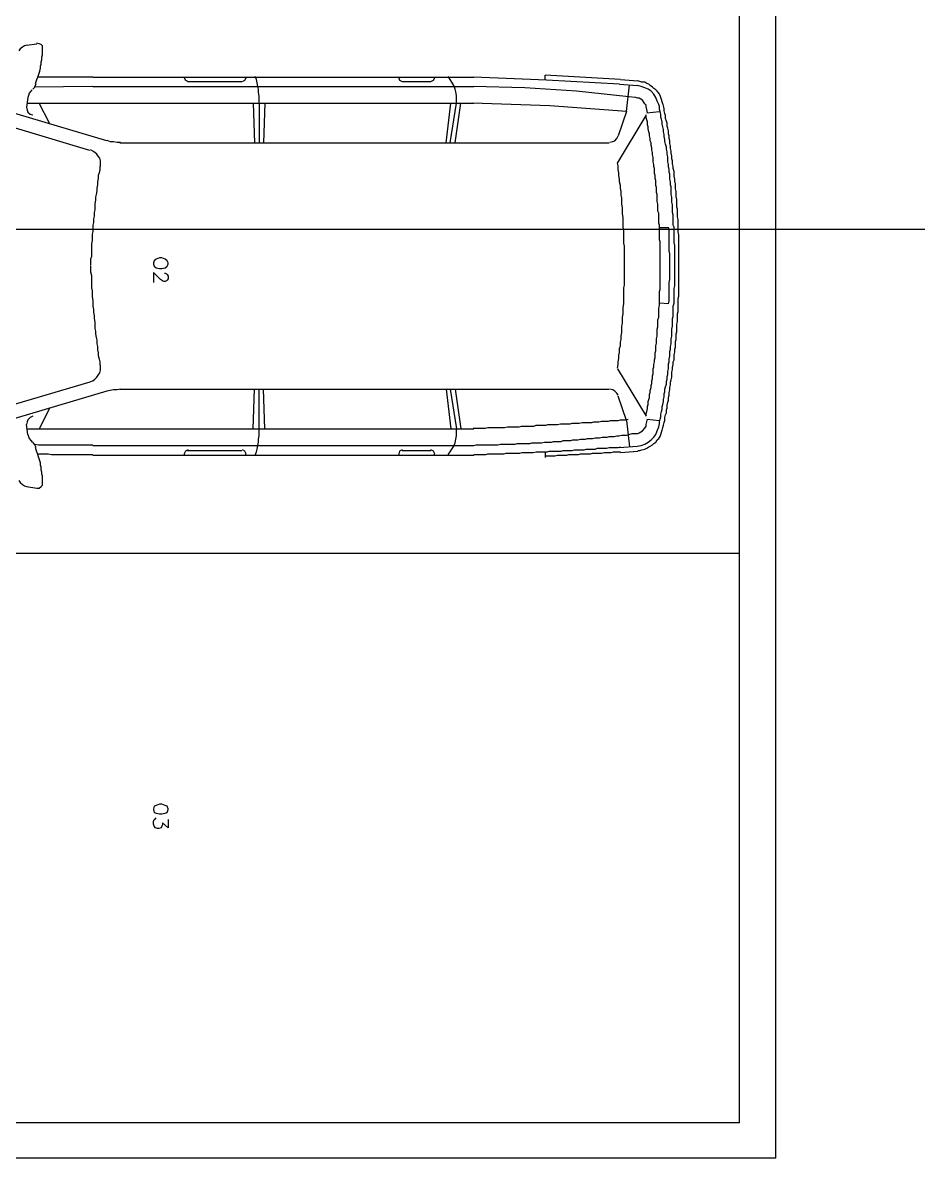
# Model space of a CAD drawing. Header units: millimetres. Extents: x 2273 to 2522, y 1034 to 1187.
# Drawn here: x 2485.356 to 2489.135, y 1034.304 to 1039.093 of the extents above; entities that cross this region are included whole.
import ezdxf

# ---------------------------------------------------------------- set-up
doc = ezdxf.new("R2010")
doc.units = ezdxf.units.MM
doc.layers.add('LAYER8', color=8, linetype='Continuous')

msp = doc.modelspace()

# ---------------------------------------------------------------- linework, layer by layer
at = {"color": 1}
msp.add_line((2454.7693, 1038.222), (2514.7693, 1038.222), dxfattribs=at)
at = {"layer": 'LAYER8', "linetype": 'Continuous'}
for points in [[(2488.534, 1034.3043), (2488.534, 1064.222)], [(2488.381, 1034.4543), (2488.381, 1064.072)], [(2488.381, 1034.4543), (2460.7693, 1034.4543)], [(2488.534, 1034.3043), (2460.7693, 1034.3043)]]:
    msp.add_lwpolyline(points, dxfattribs=at)
at = {"layer": 'LAYER8', "color": 0, "linetype": 'Continuous'}
for points in [[(2485.3752, 1038.9984), (2485.3634, 1038.9955), (2485.3546, 1038.9896), (2485.3457, 1038.9837), (2485.3399, 1038.9749)], [(2485.3722, 1038.9984), (2485.4163, 1039.0043)], [(2485.4105, 1038.8367), (2485.4134, 1038.8455), (2485.4163, 1038.8543), (2485.4193, 1038.8631), (2485.4222, 1038.872), (2485.4252, 1038.8808), (2485.4281, 1038.8896), (2485.431, 1038.9014), (2485.431, 1038.9102), (2485.434, 1038.919), (2485.434, 1038.9278), (2485.4369, 1038.9367), (2485.4369, 1038.9484), (2485.4399, 1038.9572), (2485.4399, 1038.9661), (2485.4399, 1038.9749), (2485.4399, 1038.9867)], [(2485.4399, 1038.9867), (2485.4399, 1038.9955), (2485.434, 1039.0014), (2485.4252, 1039.0043), (2485.4163, 1039.0072)], [(2485.3987, 1038.8131), (2485.4075, 1038.822), (2485.4134, 1038.8367)], [(2485.6516, 1038.8631), (2485.4193, 1038.8631)], [(2485.6516, 1038.8631), (2487.2605, 1038.8631)], [(2486.0369, 1038.8602), (2486.0369, 1038.8631)], [(2486.0369, 1038.8602), (2486.0428, 1038.8514), (2486.0546, 1038.8455)], [(2486.0516, 1038.8455), (2486.281, 1038.8455)], [(2486.284, 1038.8455), (2486.2928, 1038.8514), (2486.2987, 1038.8602)], [(2486.2957, 1038.8602), (2486.2957, 1038.8631)], [(2486.3546, 1038.7572), (2486.3546, 1038.772), (2486.3546, 1038.7837), (2486.3516, 1038.7984), (2486.3516, 1038.8131), (2486.3487, 1038.8249), (2486.3457, 1038.8396), (2486.3428, 1038.8543), (2486.3369, 1038.8661)], [(2486.9428, 1038.8602), (2486.9428, 1038.8631)], [(2486.9428, 1038.8602), (2486.9457, 1038.8514), (2486.9575, 1038.8455)], [(2486.9575, 1038.8455), (2487.0781, 1038.8455)], [(2487.0781, 1038.8455), (2487.0899, 1038.8514), (2487.0957, 1038.8602)], [(2487.0928, 1038.8602), (2487.0928, 1038.8631)], [(2487.1869, 1038.7572), (2487.1869, 1038.772), (2487.1869, 1038.7867), (2487.184, 1038.8014), (2487.181, 1038.8131), (2487.1752, 1038.8278), (2487.1663, 1038.8425), (2487.1605, 1038.8543), (2487.1516, 1038.8661)], [(2487.8752, 1038.8337), (2487.5663, 1038.8514), (2487.2605, 1038.8631)], [(2487.8781, 1038.8543), (2487.5605, 1038.872)], [(2487.5605, 1038.8514), (2487.5605, 1038.872)], [(2487.8752, 1038.8337), (2487.9487, 1038.8278)], [(2487.8781, 1038.8543), (2487.9516, 1038.8484)], [(2487.9046, 1038.719), (2487.9163, 1038.8308)], [(2488.0399, 1038.7484), (2488.034, 1038.7631), (2488.0281, 1038.7778), (2488.0193, 1038.7925), (2488.0075, 1038.8043), (2487.9957, 1038.8131), (2487.981, 1038.819), (2487.9663, 1038.8249), (2487.9487, 1038.8278)], [(2488.0575, 1038.7514), (2488.0546, 1038.7602), (2488.0516, 1038.769), (2488.0487, 1038.7778), (2488.0457, 1038.7867), (2488.0399, 1038.7955), (2488.034, 1038.8043), (2488.0281, 1038.8102), (2488.0193, 1038.8161), (2488.0134, 1038.822), (2488.0046, 1038.8278), (2487.9987, 1038.8337), (2487.9899, 1038.8367), (2487.981, 1038.8425), (2487.9693, 1038.8425), (2487.9605, 1038.8455), (2487.9516, 1038.8484)], [(2485.3957, 1038.8102), (2485.3899, 1038.8043), (2485.384, 1038.7955), (2485.381, 1038.7867), (2485.3781, 1038.7778)], [(2485.6516, 1038.8249), (2485.4046, 1038.822)], [(2485.6516, 1038.8249), (2487.2605, 1038.8249)], [(2487.9134, 1038.7808), (2487.6928, 1038.8043), (2487.4752, 1038.819), (2487.2575, 1038.8249)], [(2487.9428, 1038.7778), (2487.9134, 1038.7808)], [(2485.7105, 1038.5955), (2485.1752, 1038.7543), (2485.2752, 1038.7543)], [(2485.3781, 1038.7778), (2485.3722, 1038.7367)], [(2485.3722, 1038.7367), (2485.3752, 1038.7249), (2485.3781, 1038.7161), (2485.3869, 1038.7072), (2485.3987, 1038.7043)], [(2485.3752, 1038.7543), (2487.2605, 1038.7543)], [(2485.4693, 1038.669), (2485.4252, 1038.7543)], [(2486.3281, 1038.7543), (2486.334, 1038.5867)], [(2486.3546, 1038.7543), (2486.3546, 1038.5867)], [(2486.3781, 1038.7543), (2486.3722, 1038.5867)], [(2487.1428, 1038.5867), (2487.1634, 1038.7543)], [(2487.1605, 1038.5867), (2487.1869, 1038.7543)], [(2487.181, 1038.5867), (2487.2046, 1038.7543)], [(2487.9046, 1038.719), (2487.581, 1038.7425), (2487.2546, 1038.7543)], [(2487.9869, 1038.7367), (2487.9869, 1038.7455), (2487.981, 1038.7514), (2487.9722, 1038.7661), (2487.9575, 1038.7749), (2487.9516, 1038.7749), (2487.9428, 1038.7778)], [(2487.9928, 1038.7131), (2487.9899, 1038.7278), (2487.9869, 1038.7396)], [(2488.1075, 1038.069), (2488.1075, 1038.0808), (2488.1075, 1038.0925), (2488.1075, 1038.1014), (2488.1075, 1038.1131), (2488.1075, 1038.122), (2488.1075, 1038.1337), (2488.1075, 1038.1455), (2488.1075, 1038.1543), (2488.1046, 1038.1661), (2488.1046, 1038.1778), (2488.1046, 1038.1867), (2488.1046, 1038.1984), (2488.1046, 1038.2072), (2488.1046, 1038.219), (2488.1046, 1038.2308), (2488.1016, 1038.2396), (2488.1016, 1038.2514), (2488.1016, 1038.2631), (2488.1016, 1038.272), (2488.1016, 1038.2837), (2488.0987, 1038.2925), (2488.0987, 1038.3043), (2488.0987, 1038.3161), (2488.0987, 1038.3249), (2488.0957, 1038.3367), (2488.0957, 1038.3484), (2488.0957, 1038.3572), (2488.0928, 1038.369), (2488.0928, 1038.3778), (2488.0928, 1038.3896), (2488.0928, 1038.4014), (2488.0899, 1038.4102), (2488.0899, 1038.422), (2488.0869, 1038.4337), (2488.0869, 1038.4425), (2488.0869, 1038.4543), (2488.084, 1038.4631), (2488.084, 1038.4749), (2488.081, 1038.4867), (2488.081, 1038.4955), (2488.0781, 1038.5072), (2488.0781, 1038.5161), (2488.0781, 1038.5278), (2488.0752, 1038.5396), (2488.0752, 1038.5484), (2488.0722, 1038.5602), (2488.0722, 1038.569), (2488.0693, 1038.5808), (2488.0663, 1038.5925), (2488.0663, 1038.6014), (2488.0634, 1038.6131), (2488.0634, 1038.622), (2488.0605, 1038.6337), (2488.0605, 1038.6425), (2488.0575, 1038.6543), (2488.0546, 1038.6661), (2488.0546, 1038.6749), (2488.0516, 1038.6867), (2488.0487, 1038.6955), (2488.0487, 1038.7072), (2488.0457, 1038.719), (2488.0428, 1038.7278), (2488.0428, 1038.7396), (2488.0399, 1038.7484)], [(2488.1252, 1038.069), (2488.1252, 1038.0808), (2488.1252, 1038.0925), (2488.1252, 1038.1014), (2488.1252, 1038.1131), (2488.1252, 1038.1249), (2488.1252, 1038.1337), (2488.1252, 1038.1455), (2488.1252, 1038.1543), (2488.1252, 1038.1661), (2488.1252, 1038.1778), (2488.1252, 1038.1867), (2488.1252, 1038.1984), (2488.1222, 1038.2102), (2488.1222, 1038.219), (2488.1222, 1038.2308), (2488.1222, 1038.2425), (2488.1222, 1038.2514), (2488.1222, 1038.2631), (2488.1193, 1038.2749), (2488.1193, 1038.2837), (2488.1193, 1038.2955), (2488.1193, 1038.3072), (2488.1163, 1038.3161), (2488.1163, 1038.3278), (2488.1163, 1038.3396), (2488.1163, 1038.3484), (2488.1134, 1038.3602), (2488.1134, 1038.369), (2488.1134, 1038.3808), (2488.1105, 1038.3925), (2488.1105, 1038.4014), (2488.1105, 1038.4131), (2488.1075, 1038.4249), (2488.1075, 1038.4337), (2488.1046, 1038.4455), (2488.1046, 1038.4572), (2488.1046, 1038.4661), (2488.1016, 1038.4778), (2488.1016, 1038.4867), (2488.0987, 1038.4984), (2488.0987, 1038.5102), (2488.0957, 1038.519), (2488.0957, 1038.5308), (2488.0928, 1038.5425), (2488.0928, 1038.5514), (2488.0899, 1038.5631), (2488.0899, 1038.572), (2488.0869, 1038.5837), (2488.0869, 1038.5955), (2488.084, 1038.6043), (2488.084, 1038.6161), (2488.081, 1038.6249), (2488.081, 1038.6367), (2488.0781, 1038.6484), (2488.0752, 1038.6572), (2488.0752, 1038.669), (2488.0722, 1038.6778), (2488.0693, 1038.6896), (2488.0693, 1038.7014), (2488.0663, 1038.7102), (2488.0634, 1038.722), (2488.0634, 1038.7308), (2488.0605, 1038.7425), (2488.0575, 1038.7543)], [(2485.6399, 1038.5543), (2485.081, 1038.722)], [(2487.8663, 1038.5014), (2487.9869, 1038.7014)], [(2487.9046, 1038.719), (2487.8693, 1038.6161)], [(2488.0457, 1038.069), (2488.0457, 1038.0808), (2488.0457, 1038.0896), (2488.0457, 1038.0984), (2488.0457, 1038.1102), (2488.0457, 1038.119), (2488.0457, 1038.1308), (2488.0457, 1038.1396), (2488.0457, 1038.1484), (2488.0457, 1038.1602), (2488.0457, 1038.169), (2488.0428, 1038.1778), (2488.0428, 1038.1896), (2488.0428, 1038.1984), (2488.0428, 1038.2102), (2488.0428, 1038.219), (2488.0428, 1038.2278), (2488.0428, 1038.2396), (2488.0399, 1038.2484), (2488.0399, 1038.2602), (2488.0399, 1038.269), (2488.0399, 1038.2778), (2488.0399, 1038.2896), (2488.0369, 1038.2984), (2488.0369, 1038.3072), (2488.0369, 1038.319), (2488.0369, 1038.3278), (2488.034, 1038.3396), (2488.034, 1038.3484), (2488.034, 1038.3572), (2488.034, 1038.369), (2488.031, 1038.3778), (2488.031, 1038.3867), (2488.031, 1038.3984), (2488.0281, 1038.4072), (2488.0281, 1038.4161), (2488.0281, 1038.4278), (2488.0252, 1038.4367), (2488.0252, 1038.4484), (2488.0222, 1038.4572), (2488.0222, 1038.4661), (2488.0222, 1038.4778), (2488.0193, 1038.4867), (2488.0193, 1038.4955), (2488.0163, 1038.5072), (2488.0163, 1038.5161), (2488.0163, 1038.5249), (2488.0134, 1038.5367), (2488.0134, 1038.5455), (2488.0105, 1038.5572), (2488.0105, 1038.5661), (2488.0075, 1038.5749), (2488.0075, 1038.5867), (2488.0046, 1038.5955), (2488.0046, 1038.6043), (2488.0016, 1038.6161), (2488.0016, 1038.6249), (2487.9987, 1038.6337), (2487.9957, 1038.6455), (2487.9957, 1038.6543), (2487.9928, 1038.6631), (2487.9928, 1038.6749), (2487.9899, 1038.6837), (2487.9869, 1038.6925), (2487.9869, 1038.7043)], [(2487.9899, 1038.7131), (2488.0428, 1038.719)], [(2485.7105, 1038.5984), (2485.7252, 1038.5925), (2485.7399, 1038.5925), (2485.7546, 1038.5896), (2485.7693, 1038.5896)], [(2487.834, 1038.5896), (2487.8457, 1038.5925), (2487.8546, 1038.5955), (2487.8634, 1038.6043), (2487.8693, 1038.6161)], [(2485.684, 1038.4867), (2485.684, 1038.4984), (2485.684, 1038.5102), (2485.681, 1038.522), (2485.6752, 1038.5308), (2485.6693, 1038.5396), (2485.6605, 1038.5455), (2485.6516, 1038.5514), (2485.6428, 1038.5572)], [(2485.7663, 1038.5867), (2487.831, 1038.5867)], [(2487.8957, 1038.069), (2487.8957, 1038.0837), (2487.8957, 1038.0955), (2487.8957, 1038.1102), (2487.8957, 1038.1249), (2487.8957, 1038.1367), (2487.8957, 1038.1514), (2487.8928, 1038.1631), (2487.8928, 1038.1778), (2487.8928, 1038.1925), (2487.8928, 1038.2043), (2487.8928, 1038.219), (2487.8899, 1038.2308), (2487.8899, 1038.2455), (2487.8899, 1038.2602), (2487.8899, 1038.272), (2487.8869, 1038.2867), (2487.8869, 1038.2984), (2487.8869, 1038.3131), (2487.884, 1038.3278), (2487.884, 1038.3396), (2487.884, 1038.3543), (2487.881, 1038.3661), (2487.881, 1038.3808), (2487.8781, 1038.3955), (2487.8781, 1038.4072), (2487.8752, 1038.422), (2487.8752, 1038.4337), (2487.8722, 1038.4484), (2487.8722, 1038.4602), (2487.8693, 1038.4749), (2487.8693, 1038.4896), (2487.8663, 1038.5014)], [(2485.681, 1038.4867), (2485.681, 1038.4749), (2485.6781, 1038.4602), (2485.6752, 1038.4484), (2485.6752, 1038.4367), (2485.6722, 1038.422), (2485.6722, 1038.4102), (2485.6693, 1038.3955), (2485.6693, 1038.3837), (2485.6663, 1038.369), (2485.6634, 1038.3572), (2485.6634, 1038.3455), (2485.6605, 1038.3308), (2485.6605, 1038.319), (2485.6605, 1038.3043), (2485.6575, 1038.2925), (2485.6575, 1038.2778), (2485.6546, 1038.2661), (2485.6546, 1038.2514), (2485.6516, 1038.2396), (2485.6516, 1038.2278), (2485.6516, 1038.2131), (2485.6487, 1038.2014), (2485.6487, 1038.1867), (2485.6487, 1038.1749), (2485.6457, 1038.1602), (2485.6457, 1038.1484), (2485.6457, 1038.1337), (2485.6457, 1038.122), (2485.6457, 1038.1072), (2485.6428, 1038.0955), (2485.6428, 1038.0837), (2485.6428, 1038.069)], [(2488.081, 1038.2278), (2488.0428, 1038.2278)], [(2488.0869, 1038.069), (2488.0869, 1038.0808), (2488.0869, 1038.0896), (2488.0869, 1038.0984), (2488.0869, 1038.1102), (2488.0869, 1038.119), (2488.084, 1038.1308), (2488.084, 1038.1396), (2488.084, 1038.1514), (2488.084, 1038.1602), (2488.084, 1038.169), (2488.084, 1038.1808), (2488.084, 1038.1896), (2488.084, 1038.2014), (2488.084, 1038.2102), (2488.084, 1038.219), (2488.081, 1038.2308)], [(2485.6428, 1038.0661), (2485.6428, 1038.0543), (2485.6428, 1038.0425), (2485.6457, 1038.0278), (2485.6457, 1038.0161), (2485.6457, 1038.0014), (2485.6457, 1037.9896), (2485.6457, 1037.9749), (2485.6487, 1037.9631), (2485.6487, 1037.9484), (2485.6487, 1037.9367), (2485.6516, 1037.922), (2485.6516, 1037.9102), (2485.6516, 1037.8984), (2485.6546, 1037.8837), (2485.6546, 1037.872), (2485.6575, 1037.8572), (2485.6575, 1037.8455), (2485.6605, 1037.8308), (2485.6605, 1037.819), (2485.6605, 1037.8043), (2485.6634, 1037.7925), (2485.6634, 1037.7808), (2485.6663, 1037.7661), (2485.6693, 1037.7543), (2485.6693, 1037.7396), (2485.6722, 1037.7278), (2485.6722, 1037.7131), (2485.6752, 1037.7014), (2485.6752, 1037.6896), (2485.6781, 1037.6749), (2485.681, 1037.6631), (2485.681, 1037.6484)], [(2485.9693, 1038.0808), (2485.9663, 1038.0896), (2485.9575, 1038.0955), (2485.9428, 1038.1014), (2485.934, 1038.1014), (2485.9193, 1038.0955), (2485.9105, 1038.0896), (2485.9075, 1038.0808), (2485.9075, 1038.0749), (2485.9105, 1038.0661), (2485.9193, 1038.0602), (2485.934, 1038.0572), (2485.9428, 1038.0572), (2485.9575, 1038.0602), (2485.9663, 1038.0661), (2485.9693, 1038.0749), (2485.9693, 1038.0808)], [(2487.8663, 1037.6367), (2487.8693, 1037.6514), (2487.8693, 1037.6631), (2487.8722, 1037.6778), (2487.8722, 1037.6896), (2487.8752, 1037.7043), (2487.8752, 1037.719), (2487.8781, 1037.7308), (2487.8781, 1037.7455), (2487.881, 1037.7572), (2487.881, 1037.772), (2487.884, 1037.7867), (2487.884, 1037.7984), (2487.884, 1037.8131), (2487.8869, 1037.8249), (2487.8869, 1037.8396), (2487.8869, 1037.8514), (2487.8899, 1037.8661), (2487.8899, 1037.8808), (2487.8899, 1037.8925), (2487.8928, 1037.9072), (2487.8928, 1037.919), (2487.8928, 1037.9337), (2487.8928, 1037.9484), (2487.8928, 1037.9602), (2487.8928, 1037.9749), (2487.8957, 1037.9867), (2487.8957, 1038.0014), (2487.8957, 1038.0161), (2487.8957, 1038.0278), (2487.8957, 1038.0425), (2487.8957, 1038.0572), (2487.8957, 1038.069)], [(2487.9869, 1037.4367), (2487.9869, 1037.4455), (2487.9899, 1037.4543), (2487.9928, 1037.4661), (2487.9928, 1037.4749), (2487.9957, 1037.4837), (2487.9957, 1037.4955), (2487.9987, 1037.5043), (2488.0016, 1037.5131), (2488.0016, 1037.5249), (2488.0046, 1037.5337), (2488.0046, 1037.5425), (2488.0075, 1037.5543), (2488.0075, 1037.5631), (2488.0105, 1037.572), (2488.0105, 1037.5837), (2488.0134, 1037.5925), (2488.0134, 1037.6043), (2488.0163, 1037.6131), (2488.0163, 1037.622), (2488.0163, 1037.6337), (2488.0193, 1037.6425), (2488.0193, 1037.6514), (2488.0222, 1037.6631), (2488.0222, 1037.672), (2488.0252, 1037.6808), (2488.0252, 1037.6925), (2488.0252, 1037.7014), (2488.0281, 1037.7102), (2488.0281, 1037.722), (2488.0281, 1037.7308), (2488.031, 1037.7425), (2488.031, 1037.7514), (2488.031, 1037.7602), (2488.034, 1037.772), (2488.034, 1037.7808), (2488.034, 1037.7896), (2488.034, 1037.8014), (2488.0369, 1037.8102), (2488.0369, 1037.822), (2488.0369, 1037.8308), (2488.0369, 1037.8396), (2488.0399, 1037.8514), (2488.0399, 1037.8602), (2488.0399, 1037.869), (2488.0399, 1037.8808), (2488.0399, 1037.8896), (2488.0428, 1037.9014), (2488.0428, 1037.9102), (2488.0428, 1037.919), (2488.0428, 1037.9308), (2488.0428, 1037.9396), (2488.0428, 1037.9484), (2488.0428, 1037.9602), (2488.0457, 1037.969), (2488.0457, 1037.9808), (2488.0457, 1037.9896), (2488.0457, 1037.9984), (2488.0457, 1038.0102), (2488.0457, 1038.019), (2488.0457, 1038.0308), (2488.0457, 1038.0396), (2488.0457, 1038.0484), (2488.0457, 1038.0602), (2488.0457, 1038.069)], [(2488.0399, 1037.3896), (2488.0428, 1037.4014), (2488.0428, 1037.4102), (2488.0457, 1037.422), (2488.0487, 1037.4308), (2488.0487, 1037.4425), (2488.0516, 1037.4543), (2488.0546, 1037.4631), (2488.0546, 1037.4749), (2488.0575, 1037.4837), (2488.0605, 1037.4955), (2488.0605, 1037.5043), (2488.0634, 1037.5161), (2488.0634, 1037.5278), (2488.0663, 1037.5367), (2488.0663, 1037.5484), (2488.0693, 1037.5572), (2488.0722, 1037.569), (2488.0722, 1037.5808), (2488.0752, 1037.5896), (2488.0752, 1037.6014), (2488.0781, 1037.6102), (2488.0781, 1037.622), (2488.081, 1037.6337), (2488.081, 1037.6425), (2488.081, 1037.6543), (2488.084, 1037.6631), (2488.084, 1037.6749), (2488.0869, 1037.6867), (2488.0869, 1037.6955), (2488.0869, 1037.7072), (2488.0899, 1037.7161), (2488.0899, 1037.7278), (2488.0928, 1037.7396), (2488.0928, 1037.7484), (2488.0928, 1037.7602), (2488.0957, 1037.772), (2488.0957, 1037.7808), (2488.0957, 1037.7925), (2488.0957, 1037.8014), (2488.0987, 1037.8131), (2488.0987, 1037.8249), (2488.0987, 1037.8337), (2488.0987, 1037.8455), (2488.1016, 1037.8543), (2488.1016, 1037.8661), (2488.1016, 1037.8778), (2488.1016, 1037.8867), (2488.1016, 1037.8984), (2488.1046, 1037.9102), (2488.1046, 1037.919), (2488.1046, 1037.9308), (2488.1046, 1037.9425), (2488.1046, 1037.9514), (2488.1046, 1037.9631), (2488.1046, 1037.972), (2488.1075, 1037.9837), (2488.1075, 1037.9955), (2488.1075, 1038.0043), (2488.1075, 1038.0161), (2488.1075, 1038.0278), (2488.1075, 1038.0367), (2488.1075, 1038.0484), (2488.1075, 1038.0572), (2488.1075, 1038.069)], [(2488.0575, 1037.3867), (2488.0605, 1037.3955), (2488.0634, 1037.4072), (2488.0663, 1037.4161), (2488.0663, 1037.4278), (2488.0693, 1037.4396), (2488.0722, 1037.4484), (2488.0722, 1037.4602), (2488.0752, 1037.469), (2488.0752, 1037.4808), (2488.0781, 1037.4925), (2488.081, 1037.5014), (2488.081, 1037.5131), (2488.084, 1037.522), (2488.084, 1037.5337), (2488.0869, 1037.5455), (2488.0869, 1037.5543), (2488.0899, 1037.5661), (2488.0899, 1037.5778), (2488.0928, 1037.5867), (2488.0957, 1037.5984), (2488.0957, 1037.6072), (2488.0957, 1037.619), (2488.0987, 1037.6308), (2488.0987, 1037.6396), (2488.1016, 1037.6514), (2488.1016, 1037.6631), (2488.1046, 1037.672), (2488.1046, 1037.6837), (2488.1046, 1037.6925), (2488.1075, 1037.7043), (2488.1075, 1037.7161), (2488.1105, 1037.7249), (2488.1105, 1037.7367), (2488.1105, 1037.7484), (2488.1134, 1037.7572), (2488.1134, 1037.769), (2488.1134, 1037.7808), (2488.1163, 1037.7896), (2488.1163, 1037.8014), (2488.1163, 1037.8102), (2488.1163, 1037.822), (2488.1193, 1037.8337), (2488.1193, 1037.8425), (2488.1193, 1037.8543), (2488.1193, 1037.8661), (2488.1222, 1037.8749), (2488.1222, 1037.8867), (2488.1222, 1037.8984), (2488.1222, 1037.9072), (2488.1222, 1037.919), (2488.1222, 1037.9308), (2488.1252, 1037.9396), (2488.1252, 1037.9514), (2488.1252, 1037.9631), (2488.1252, 1037.972), (2488.1252, 1037.9837), (2488.1252, 1037.9955), (2488.1252, 1038.0043), (2488.1252, 1038.0161), (2488.1252, 1038.0249), (2488.1252, 1038.0367), (2488.1252, 1038.0484), (2488.1252, 1038.0572), (2488.1252, 1038.069)], [(2488.081, 1037.9072), (2488.084, 1037.919), (2488.084, 1037.9278), (2488.084, 1037.9396), (2488.084, 1037.9484), (2488.084, 1037.9602), (2488.084, 1037.969), (2488.084, 1037.9778), (2488.084, 1037.9896), (2488.084, 1037.9984), (2488.0869, 1038.0102), (2488.0869, 1038.019), (2488.0869, 1038.0278), (2488.0869, 1038.0396), (2488.0869, 1038.0484), (2488.0869, 1038.0602), (2488.0869, 1038.069)], [(2485.9546, 1038.0367), (2485.9575, 1038.0367), (2485.9634, 1038.0337), (2485.9663, 1038.0308), (2485.9693, 1038.0249), (2485.9693, 1038.0131), (2485.9663, 1038.0072), (2485.9634, 1038.0043), (2485.9575, 1038.0014), (2485.9516, 1038.0014), (2485.9457, 1038.0043), (2485.9369, 1038.0102), (2485.9075, 1038.0396), (2485.9075, 1037.9984)], [(2488.081, 1037.9072), (2488.0428, 1037.9102)], [(2485.6428, 1037.5808), (2485.6516, 1037.5837), (2485.6605, 1037.5896), (2485.6693, 1037.5984), (2485.6752, 1037.6072), (2485.681, 1037.6161), (2485.684, 1037.6278), (2485.684, 1037.6367), (2485.684, 1037.6484)], [(2487.8663, 1037.6337), (2487.9869, 1037.4337)], [(2485.6399, 1037.5778), (2485.081, 1037.4131)], [(2485.7105, 1037.5396), (2485.1752, 1037.3808)], [(2485.7693, 1037.5484), (2485.7546, 1037.5455), (2485.7399, 1037.5455), (2485.7252, 1037.5425), (2485.7105, 1037.5396)], [(2485.7663, 1037.5484), (2487.831, 1037.5484)], [(2486.3281, 1037.3808), (2486.334, 1037.5484)], [(2486.3546, 1037.3808), (2486.3546, 1037.5484)], [(2486.3781, 1037.3808), (2486.3722, 1037.5484)], [(2487.1428, 1037.5484), (2487.1634, 1037.3808)], [(2487.1605, 1037.5484), (2487.1869, 1037.3808)], [(2487.181, 1037.5484), (2487.2046, 1037.3808)], [(2487.8693, 1037.522), (2487.8634, 1037.5308), (2487.8546, 1037.5396), (2487.8457, 1037.5455), (2487.834, 1037.5484)], [(2487.9046, 1037.4161), (2487.8693, 1037.519)], [(2485.4693, 1037.4661), (2485.4252, 1037.3808)], [(2485.3987, 1037.4337), (2485.3869, 1037.4278), (2485.3781, 1037.419), (2485.3752, 1037.4102), (2485.3722, 1037.3984)], [(2485.3781, 1037.3572), (2485.3722, 1037.3984)], [(2487.2575, 1037.3837), (2487.2693, 1037.3837), (2487.2781, 1037.3837), (2487.2869, 1037.3837), (2487.2987, 1037.3837), (2487.3075, 1037.3837), (2487.3193, 1037.3867), (2487.3281, 1037.3867), (2487.3399, 1037.3867), (2487.3487, 1037.3867), (2487.3605, 1037.3867), (2487.3693, 1037.3867), (2487.381, 1037.3867), (2487.3899, 1037.3867), (2487.4016, 1037.3896), (2487.4105, 1037.3896), (2487.4193, 1037.3896), (2487.431, 1037.3896), (2487.4399, 1037.3896), (2487.4516, 1037.3896), (2487.4605, 1037.3925), (2487.4722, 1037.3925), (2487.481, 1037.3925), (2487.4928, 1037.3925), (2487.5016, 1037.3925), (2487.5134, 1037.3925), (2487.5222, 1037.3955), (2487.534, 1037.3955), (2487.5428, 1037.3955), (2487.5546, 1037.3955), (2487.5634, 1037.3955), (2487.5722, 1037.3984), (2487.584, 1037.3984), (2487.5928, 1037.3984), (2487.6046, 1037.3984), (2487.6134, 1037.3984), (2487.6252, 1037.4014), (2487.634, 1037.4014), (2487.6457, 1037.4014), (2487.6546, 1037.4014), (2487.6663, 1037.4014), (2487.6752, 1037.4043), (2487.6869, 1037.4043), (2487.6957, 1037.4043), (2487.7046, 1037.4043), (2487.7163, 1037.4072), (2487.7252, 1037.4072), (2487.7369, 1037.4072), (2487.7457, 1037.4072), (2487.7575, 1037.4072), (2487.7663, 1037.4102), (2487.7781, 1037.4102), (2487.7869, 1037.4102), (2487.7987, 1037.4131), (2487.8075, 1037.4131), (2487.8163, 1037.4131), (2487.8281, 1037.4131), (2487.8369, 1037.4161), (2487.8487, 1037.4161), (2487.8575, 1037.4161), (2487.8693, 1037.4161), (2487.8781, 1037.419), (2487.8899, 1037.419), (2487.8987, 1037.419), (2487.9105, 1037.422)], [(2487.9046, 1037.4161), (2487.9163, 1037.3043)], [(2487.9428, 1037.3602), (2487.9516, 1037.3602), (2487.9575, 1037.3631), (2487.9722, 1037.372), (2487.981, 1037.3837), (2487.9869, 1037.3925), (2487.9869, 1037.3984)], [(2487.9869, 1037.3984), (2487.9899, 1037.4102), (2487.9928, 1037.422)], [(2487.9899, 1037.422), (2488.0428, 1037.4161)], [(2485.3752, 1037.3808), (2487.2605, 1037.3808)], [(2485.3781, 1037.3572), (2485.381, 1037.3484), (2485.384, 1037.3396), (2485.3899, 1037.3308), (2485.3957, 1037.3249)], [(2486.3369, 1037.269), (2486.3428, 1037.2837), (2486.3457, 1037.2955), (2486.3487, 1037.3102), (2486.3516, 1037.3249), (2486.3516, 1037.3367), (2486.3546, 1037.3514), (2486.3546, 1037.3661), (2486.3546, 1037.3808)], [(2487.1516, 1037.272), (2487.1605, 1037.2837), (2487.1663, 1037.2955), (2487.1752, 1037.3072), (2487.181, 1037.322), (2487.184, 1037.3367), (2487.1869, 1037.3514), (2487.1869, 1037.3661), (2487.1869, 1037.3808)], [(2487.2605, 1037.3102), (2487.2693, 1037.3131), (2487.281, 1037.3131), (2487.2899, 1037.3131), (2487.3016, 1037.3131), (2487.3105, 1037.3131), (2487.3222, 1037.3131), (2487.331, 1037.3131), (2487.3399, 1037.3131), (2487.3516, 1037.3131), (2487.3605, 1037.3131), (2487.3722, 1037.3161), (2487.381, 1037.3161), (2487.3928, 1037.3161), (2487.4016, 1037.3161), (2487.4134, 1037.3161), (2487.4222, 1037.3161), (2487.434, 1037.3161), (2487.4428, 1037.319), (2487.4546, 1037.319), (2487.4634, 1037.319), (2487.4752, 1037.319), (2487.484, 1037.319), (2487.4957, 1037.319), (2487.5046, 1037.322), (2487.5163, 1037.322), (2487.5252, 1037.322), (2487.5369, 1037.322), (2487.5457, 1037.322), (2487.5575, 1037.3249), (2487.5663, 1037.3249), (2487.5781, 1037.3249), (2487.5869, 1037.3249), (2487.5957, 1037.3278), (2487.6075, 1037.3278), (2487.6163, 1037.3278), (2487.6281, 1037.3278), (2487.6369, 1037.3308), (2487.6487, 1037.3308), (2487.6575, 1037.3308), (2487.6693, 1037.3308), (2487.6781, 1037.3337), (2487.6899, 1037.3337), (2487.6987, 1037.3337), (2487.7105, 1037.3367), (2487.7193, 1037.3367), (2487.731, 1037.3367), (2487.7399, 1037.3396), (2487.7516, 1037.3396), (2487.7605, 1037.3396), (2487.7722, 1037.3425), (2487.781, 1037.3425), (2487.7899, 1037.3425), (2487.8016, 1037.3455), (2487.8105, 1037.3455), (2487.8222, 1037.3455), (2487.831, 1037.3484), (2487.8428, 1037.3484), (2487.8516, 1037.3484), (2487.8634, 1037.3514), (2487.8722, 1037.3514), (2487.884, 1037.3543), (2487.8928, 1037.3543), (2487.9046, 1037.3543), (2487.9134, 1037.3572)], [(2487.9134, 1037.3572), (2487.9281, 1037.3602), (2487.9428, 1037.3602)], [(2487.9487, 1037.3072), (2487.9663, 1037.3102), (2487.981, 1037.3161), (2487.9957, 1037.3249), (2488.0075, 1037.3337), (2488.0193, 1037.3455), (2488.0281, 1037.3572), (2488.034, 1037.372), (2488.0399, 1037.3896)], [(2487.9516, 1037.2896), (2487.9605, 1037.2896), (2487.9693, 1037.2925), (2487.981, 1037.2955), (2487.9899, 1037.2984), (2487.9987, 1037.3043), (2488.0046, 1037.3072), (2488.0134, 1037.3131), (2488.0193, 1037.319), (2488.0281, 1037.3249), (2488.034, 1037.3337), (2488.0399, 1037.3396), (2488.0457, 1037.3484), (2488.0487, 1037.3572), (2488.0516, 1037.3661), (2488.0546, 1037.3749), (2488.0575, 1037.3867)], [(2485.4134, 1037.3014), (2485.4075, 1037.3131), (2485.3987, 1037.3249)], [(2485.4075, 1037.3161), (2485.4222, 1037.3131), (2485.4369, 1037.3131), (2485.4516, 1037.3131), (2485.4693, 1037.3131), (2485.484, 1037.3131), (2485.4987, 1037.3131), (2485.5134, 1037.3131), (2485.5281, 1037.3131), (2485.5457, 1037.3131), (2485.5605, 1037.3131), (2485.5752, 1037.3131), (2485.5899, 1037.3131), (2485.6046, 1037.3131), (2485.6222, 1037.3131), (2485.6369, 1037.3131), (2485.6516, 1037.3131)], [(2485.4399, 1037.1514), (2485.4399, 1037.1602), (2485.4399, 1037.169), (2485.4399, 1037.1808), (2485.4369, 1037.1896), (2485.4369, 1037.1984), (2485.434, 1037.2072), (2485.434, 1037.219), (2485.431, 1037.2278), (2485.431, 1037.2367), (2485.4281, 1037.2455), (2485.4252, 1037.2543), (2485.4222, 1037.2631), (2485.4193, 1037.272), (2485.4163, 1037.2837), (2485.4134, 1037.2925), (2485.4105, 1037.3014)], [(2485.6516, 1037.3102), (2487.2605, 1037.3102)], [(2487.2605, 1037.272), (2487.2693, 1037.272), (2487.281, 1037.272), (2487.2899, 1037.272), (2487.2987, 1037.272), (2487.3105, 1037.272), (2487.3193, 1037.2749), (2487.3281, 1037.2749), (2487.3369, 1037.2749), (2487.3487, 1037.2749), (2487.3575, 1037.2749), (2487.3663, 1037.2749), (2487.3781, 1037.2749), (2487.3869, 1037.2749), (2487.3957, 1037.2778), (2487.4046, 1037.2778), (2487.4163, 1037.2778), (2487.4252, 1037.2778), (2487.434, 1037.2778), (2487.4428, 1037.2778), (2487.4546, 1037.2778), (2487.4634, 1037.2808), (2487.4722, 1037.2808), (2487.484, 1037.2808), (2487.4928, 1037.2808), (2487.5016, 1037.2808), (2487.5105, 1037.2808), (2487.5222, 1037.2837), (2487.531, 1037.2837), (2487.5399, 1037.2837), (2487.5516, 1037.2837), (2487.5605, 1037.2837), (2487.5693, 1037.2837), (2487.5781, 1037.2867), (2487.5899, 1037.2867), (2487.5987, 1037.2867), (2487.6075, 1037.2867), (2487.6163, 1037.2867), (2487.6281, 1037.2867), (2487.6369, 1037.2896), (2487.6457, 1037.2896), (2487.6575, 1037.2896), (2487.6663, 1037.2896), (2487.6752, 1037.2896), (2487.684, 1037.2925), (2487.6957, 1037.2925), (2487.7046, 1037.2925), (2487.7134, 1037.2925), (2487.7252, 1037.2925), (2487.734, 1037.2955), (2487.7428, 1037.2955), (2487.7516, 1037.2955), (2487.7634, 1037.2955), (2487.7722, 1037.2955), (2487.781, 1037.2984), (2487.7899, 1037.2984), (2487.8016, 1037.2984), (2487.8105, 1037.2984), (2487.8193, 1037.2984), (2487.831, 1037.3014), (2487.8399, 1037.3014), (2487.8487, 1037.3014), (2487.8575, 1037.3014), (2487.8693, 1037.3014), (2487.8781, 1037.3043)], [(2487.8752, 1037.3014), (2487.9487, 1037.3072)], [(2485.4222, 1037.2749), (2485.434, 1037.2749), (2485.4487, 1037.2749), (2485.4634, 1037.2749), (2485.4781, 1037.272), (2485.4928, 1037.272), (2485.5075, 1037.272), (2485.5222, 1037.272), (2485.5369, 1037.272), (2485.5516, 1037.272), (2485.5663, 1037.272), (2485.581, 1037.272), (2485.5928, 1037.272), (2485.6075, 1037.272), (2485.6222, 1037.272), (2485.6369, 1037.272), (2485.6516, 1037.272)], [(2485.6516, 1037.269), (2487.2605, 1037.269)], [(2486.0546, 1037.2925), (2486.0428, 1037.2867), (2486.0369, 1037.2749)], [(2486.0369, 1037.2749), (2486.0369, 1037.269)], [(2486.0516, 1037.2896), (2486.281, 1037.2896)], [(2486.2987, 1037.2749), (2486.2928, 1037.2867), (2486.284, 1037.2925)], [(2486.2957, 1037.2749), (2486.2957, 1037.269)], [(2486.9575, 1037.2925), (2486.9457, 1037.2867), (2486.9428, 1037.2749)], [(2486.9428, 1037.2749), (2486.9428, 1037.269)], [(2486.9575, 1037.2896), (2487.0781, 1037.2896)], [(2487.0957, 1037.2749), (2487.0899, 1037.2867), (2487.0781, 1037.2925)], [(2487.0928, 1037.2749), (2487.0928, 1037.269)], [(2487.5605, 1037.2837), (2487.5605, 1037.2602)], [(2487.5634, 1037.2661), (2487.5722, 1037.2661), (2487.584, 1037.2661), (2487.5928, 1037.2661), (2487.6016, 1037.2661), (2487.6134, 1037.269), (2487.6222, 1037.269), (2487.631, 1037.269), (2487.6428, 1037.269), (2487.6516, 1037.269), (2487.6605, 1037.272), (2487.6722, 1037.272), (2487.681, 1037.272), (2487.6928, 1037.272), (2487.7016, 1037.272), (2487.7105, 1037.2749), (2487.7222, 1037.2749), (2487.731, 1037.2749), (2487.7399, 1037.2749), (2487.7516, 1037.2749), (2487.7605, 1037.2778), (2487.7693, 1037.2778), (2487.781, 1037.2778), (2487.7899, 1037.2778), (2487.7987, 1037.2778), (2487.8105, 1037.2808), (2487.8193, 1037.2808), (2487.831, 1037.2808), (2487.8399, 1037.2808), (2487.8487, 1037.2837), (2487.8605, 1037.2837), (2487.8693, 1037.2837), (2487.8781, 1037.2837)], [(2487.8781, 1037.2808), (2487.9516, 1037.2867)], [(2485.3399, 1037.1631), (2485.3457, 1037.1543), (2485.3546, 1037.1455), (2485.3634, 1037.1396), (2485.3752, 1037.1367)], [(2485.4163, 1037.1308), (2485.4252, 1037.1308), (2485.434, 1037.1367), (2485.4399, 1037.1425), (2485.4399, 1037.1514)], [(2485.3722, 1037.1367), (2485.4163, 1037.1308)], [(2488.381, 1036.8543), (2483.381, 1036.8543)], [(2485.9693, 1035.7778), (2485.9663, 1035.7896), (2485.9575, 1035.7925), (2485.9428, 1035.7984), (2485.934, 1035.7984), (2485.9193, 1035.7925), (2485.9105, 1035.7896), (2485.9075, 1035.7778), (2485.9075, 1035.7749), (2485.9105, 1035.7631), (2485.9193, 1035.7602), (2485.934, 1035.7572), (2485.9428, 1035.7572), (2485.9575, 1035.7602), (2485.9663, 1035.7631), (2485.9693, 1035.7749), (2485.9693, 1035.7778)], [(2485.9693, 1035.7337), (2485.9693, 1035.6984), (2485.9457, 1035.719), (2485.9457, 1035.7102), (2485.9428, 1035.7043), (2485.9399, 1035.6984), (2485.931, 1035.6955), (2485.9252, 1035.6955), (2485.9163, 1035.6984), (2485.9105, 1035.7043), (2485.9075, 1035.7131), (2485.9075, 1035.7249), (2485.9105, 1035.7337), (2485.9134, 1035.7337), (2485.9193, 1035.7396)]]:
    msp.add_lwpolyline(points, dxfattribs=at)

doc.saveas('drawing.dxf')
